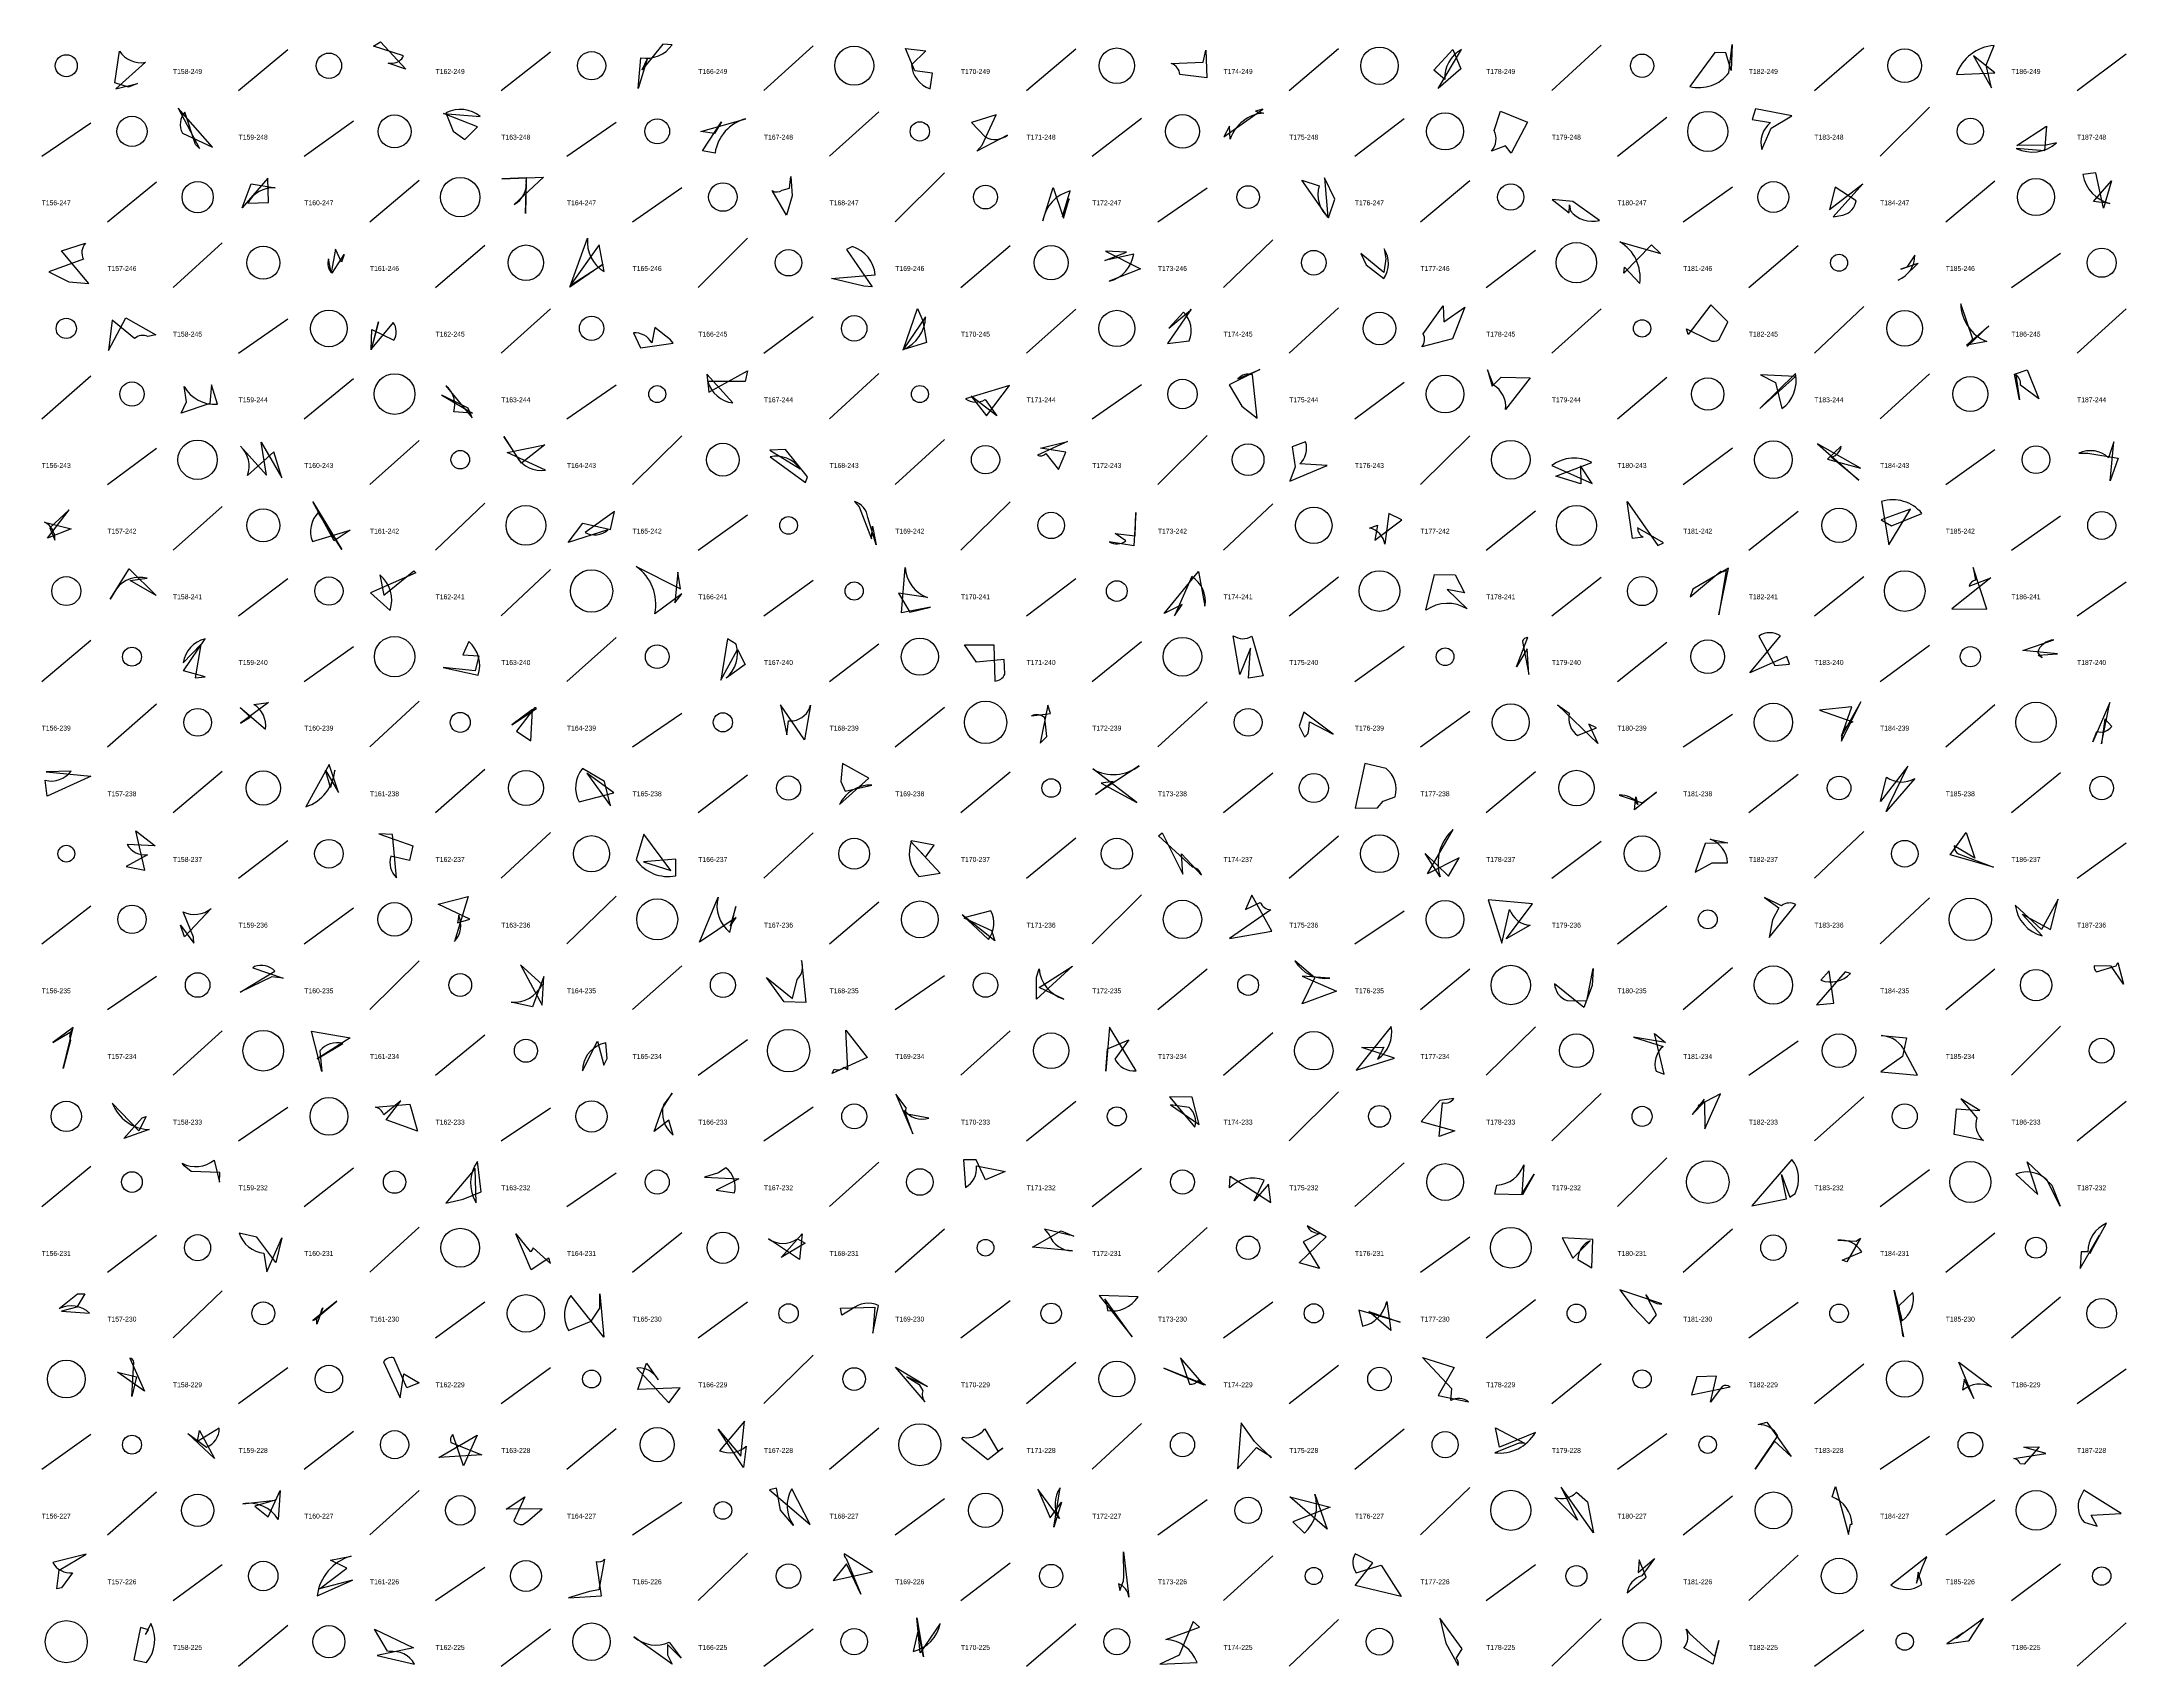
# Model space of a CAD drawing. Header units: millimetres. Extents: x -1 to 9990, y 0 to 15990.
# Drawn here: x 6240 to 7510, y 9000 to 9990 of the extents above; entities that cross this region are included whole.
import ezdxf

# ---------------------------------------------------------------- set-up
doc = ezdxf.new("R2010")
doc.units = ezdxf.units.MM
doc.layers.add('TEXT', color=3, linetype='Continuous')
doc.layers.add('WALL', color=1, linetype='Continuous')

msp = doc.modelspace()

# ---------------------------------------------------------------- linework, layer by layer
for points in [[(6292.8, 9962), (6284.5, 9964.6), (6287.5, 9983.8, 0.3), (6303.2, 9977.1), (6285.2, 9960.9), (6298.3, 9964.2)], [(6461.8, 9973), (6451.1, 9976.5), (6453.8, 9976.6, 0.3), (6460.5, 9981.1), (6442.1, 9986.9), (6446.4, 9989.6)], [(6608.9, 9978.9), (6603.3, 9961.2), (6605, 9979.9, 0.3), (6624.1, 9987.8), (6618.4, 9988.1), (6605.9, 9972.6)], [(6766.2, 9985.5), (6778.7, 9984), (6769.9, 9975.5, 0.3), (6781.2, 9961), (6782.8, 9970.5), (6771.9, 9971.9)], [(6949.9, 9967.7), (6948.2, 9967.9), (6933.4, 9969.6, 0.3), (6928.2, 9976.3), (6947.6, 9977.1), (6949.3, 9984.4)], [(7104.6, 9973.1), (7090.7, 9961.2), (7105, 9984.8, 0.3), (7094.9, 9966.6), (7088.2, 9972.3), (7099.8, 9984.9)], [(7266.1, 9982.8), (7259.3, 9983), (7244, 9962.4, 0.3), (7267.9, 9970.7), (7269.8, 9988), (7269.2, 9972.1)], [(7427.9, 9961.6), (7424.7, 9975.4), (7429.4, 9987.3, 0.3), (7406.5, 9969.7), (7429.9, 9970.7), (7417, 9981.1)], [(6336.1, 9924.6), (6333.7, 9927), (6327.2, 9946.8, 0.3), (6325.7, 9934), (6344, 9925.3), (6323.1, 9949.2)], [(6505.6, 9937.8), (6484.8, 9945.9), (6507.2, 9944, 0.3), (6486.3, 9946.3), (6490.7, 9935.1), (6497.7, 9930)], [(6821.5, 9945.1), (6806.4, 9940.4), (6814.8, 9931.6, 0.3), (6828.4, 9932.8), (6809.7, 9922.9), (6813, 9926.7)], [(6984, 9948.6), (6979.4, 9947.3), (6984.6, 9946.2, 0.3), (6964, 9930.2), (6963.7, 9938.2), (6960.2, 9931.7)], [(7135.3, 9921.7), (7131.8, 9926.3), (7123.3, 9923, 0.3), (7124.8, 9935.6), (7128.7, 9947.3), (7145.2, 9940.6)], [(7284, 9948.7), (7282, 9942.3), (7293.3, 9940.4, 0.3), (7287.9, 9923.9), (7293.7, 9936.9), (7306.2, 9944.5)], [(6649.9, 9933.7), (6641.5, 9934.9), (6669, 9942.7, 0.3), (6650.2, 9921.8), (6642.5, 9923.1), (6654.2, 9940.9)], [(7461.4, 9938.2), (7460.2, 9923.1), (7443, 9924.6, 0.3), (7467.5, 9928), (7461.1, 9926.6), (7443.3, 9926.4)], [(6362.1, 9888.4), (6367.6, 9903.1), (6382.2, 9900.6, 0.3), (6365.5, 9891.2), (6378.1, 9891.6), (6377.8, 9906.6)], [(6520.3, 9906.1), (6545.7, 9907.1), (6527.9, 9890.5, 0.3), (6535.2, 9905), (6534.8, 9884.9), (6535.4, 9906.8)], [(6697.2, 9895.7), (6693.8, 9883.9), (6685, 9898.9, 0.3), (6691.1, 9899.1), (6695.5, 9900.4), (6696.4, 9907.5)], [(7023.5, 9882.7), (7007.7, 9905.3), (7018.3, 9901.8, 0.3), (7024, 9882.4), (7027.8, 9893.8), (7021.5, 9906.8)], [(7496.2, 9888.2), (7491.5, 9909.7), (7483.6, 9908.7, 0.3), (7500, 9891), (7490.1, 9892.2), (7500.9, 9904.9)], [(6866, 9894), (6862, 9883.1), (6866.6, 9898.7, 0.3), (6849.9, 9880.6), (6856.2, 9900.8), (6862.5, 9882.1)], [(7170.6, 9885.3), (7170.7, 9890.3), (7171.3, 9886.7, 0.3), (7189.1, 9880.8), (7172.8, 9892.3), (7160.3, 9893.6)], [(7349.4, 9903), (7331.4, 9882.9), (7337.3, 9884, 0.3), (7345.5, 9892.8), (7332.7, 9901.1), (7329.2, 9887.5)], [(6582, 9854.2), (6561.7, 9840.1), (6572.6, 9870, 0.3), (6582.7, 9849.6), (6579.6, 9865.8), (6562, 9841.1)], [(6268.8, 9842.4), (6252, 9862.2), (6266.6, 9867, 0.3), (6265.4, 9857.2), (6244.4, 9849.4), (6256.6, 9843.3)], [(6419, 9863.2), (6416.4, 9848.9), (6414.8, 9857.4, 0.3), (6416.9, 9848.6), (6424.3, 9860), (6422.7, 9855.4)], [(6740.8, 9840.7), (6721.1, 9845.3), (6747.8, 9847.7, 0.3), (6733.9, 9864.8), (6730.3, 9863.1), (6746, 9840.3)], [(6888.1, 9862), (6909.5, 9851.2), (6890.3, 9843.7, 0.3), (6905.3, 9860.2), (6887.6, 9856.4), (6900.8, 9861.5)], [(7043.6, 9860.7), (7046.9, 9853.7), (7057.7, 9845.3, 0.3), (7057.8, 9863.5), (7058.8, 9857.4), (7057.7, 9849.1)], [(7203.9, 9848.7), (7204.2, 9852.3), (7213.6, 9842.4, 0.3), (7201.5, 9867.7), (7226.3, 9860.7), (7220.8, 9865.9)], [(7383.1, 9854.7), (7374.5, 9846.2), (7371.1, 9844.4, 0.3), (7381.2, 9859.6), (7376.2, 9852.2), (7372.6, 9851)], [(7413, 9804), (7416.5, 9808.5), (7409.1, 9830, 0.3), (7425, 9807), (7412.7, 9804.8), (7426.2, 9816.5)], [(6291.2, 9821.5), (6309.6, 9811.1), (6304.7, 9810, 0.3), (6296.6, 9808.8), (6283, 9820.1), (6280.6, 9801.6)], [(6440.7, 9802), (6441.2, 9814.4), (6454.6, 9807.9, 0.3), (6454.2, 9818.6), (6441.2, 9803), (6445.2, 9818.9)], [(6776.9, 9819.6), (6779.1, 9806.4), (6764.6, 9802, 0.3), (6778.5, 9822.1), (6765, 9802.3), (6773.5, 9827.1)], [(6940.2, 9826.7), (6925.8, 9805.8), (6939.1, 9807.5, 0.3), (6935.7, 9824.8), (6926.6, 9815.1), (6939.9, 9826.1)], [(7107.1, 9828), (7099.6, 9808.7), (7080.9, 9803.7, 0.3), (7081.7, 9811.6), (7093.9, 9828.8), (7094.3, 9818.9)], [(7243.1, 9811.3), (7242, 9814.7), (7256, 9807.9, 0.3), (7262, 9808.2), (7267.3, 9818.9), (7256.8, 9829.4)], [(6623.1, 9808.1), (6613.6, 9815.5), (6611.7, 9806.2, 0.3), (6600.5, 9812.2), (6604.9, 9803.2), (6624.8, 9805.9)], [(6325, 9763.4), (6328.3, 9770.3), (6326.8, 9779.7, 0.3), (6347.2, 9768.8), (6343.4, 9780.6), (6342.5, 9769.3)], [(6483.8, 9774.3), (6502.4, 9763.3), (6491.1, 9764.2, 0.3), (6486.3, 9780.1), (6502.3, 9760.6), (6499.9, 9766.5)], [(6670, 9789.1), (6668.5, 9782.6), (6645.8, 9782.7, 0.3), (6661, 9769.6), (6645.2, 9787.2), (6646.5, 9776.2)], [(6815.7, 9761.8), (6829.6, 9780.2), (6802.8, 9772.1, 0.3), (6814.8, 9771.7), (6821.9, 9761.8), (6806.2, 9773.8)], [(6971.1, 9767.7), (6980.4, 9760.3), (6977.7, 9786.7, 0.3), (6968.8, 9784.3), (6982.1, 9789.9), (6963.4, 9780.6)], [(7129.1, 9785.2), (7146.8, 9784.8), (7131.8, 9765.6, 0.3), (7124.4, 9780.5), (7120.9, 9789.8), (7123.7, 9779.9)], [(7287.1, 9786.7), (7296.3, 9782.1), (7300.1, 9766.1, 0.3), (7308.4, 9787.5), (7286.8, 9766.2), (7308.5, 9785.7)], [(7449.7, 9789.7), (7456.7, 9772.1), (7445.5, 9780.5, 0.3), (7442.6, 9786.8), (7445, 9771.4), (7441.9, 9787.1)], [(6386.2, 9724), (6381.4, 9739.7), (6365.4, 9725.3, 0.3), (6361.1, 9743.2), (6377, 9725.6), (6373.7, 9745.7)], [(6532.4, 9732.9), (6521.5, 9749.1), (6529.4, 9736.7, 0.3), (6546.9, 9728.7), (6523.5, 9739.4), (6546.5, 9744)], [(6693.2, 9741.2), (6683.7, 9740.9), (6702, 9729.5, 0.3), (6683.9, 9736.8), (6705.3, 9721.1), (6706.6, 9724.5)], [(6848.6, 9742.1), (6865, 9746), (6846.6, 9737.7, 0.3), (6851.8, 9738.7), (6859.4, 9729.1), (6863.9, 9739.5)], [(7000.5, 9722), (7023.2, 9731.4), (7006.4, 9732.4, 0.3), (7010, 9745.8), (7001.9, 9742.8), (7003.7, 9730.7)], [(7321.8, 9744.7), (7347, 9722.5), (7330.2, 9736.5, 0.3), (7336.3, 9743.3), (7327.9, 9735.3), (7348.1, 9729.8)], [(7500.2, 9722.2), (7502.3, 9745.9), (7499.2, 9736.2, 0.3), (7481.1, 9739), (7486.6, 9739), (7505.1, 9736)], [(7177.6, 9720.4), (7162.5, 9724.9), (7184.4, 9733.3, 0.3), (7160.1, 9731.4), (7184.5, 9720.5), (7177.4, 9731.2)], [(6256.7, 9704.5), (6245, 9693.6), (6248, 9686, 0.3), (6241.7, 9697), (6257.9, 9692.9), (6243.6, 9687.2)], [(6405.1, 9709.4), (6422.9, 9680.4), (6408.5, 9702.9, 0.3), (6405, 9685.1), (6428, 9692.1), (6418.2, 9685.6)], [(6586.6, 9692.5), (6589, 9703.5), (6571.1, 9690.6, 0.3), (6585, 9692.2), (6560.8, 9684.6), (6569.6, 9696.3)], [(6746.2, 9694.6), (6748.3, 9683.1), (6743.3, 9699.7, 0.3), (6735.1, 9709.5), (6738, 9706.2), (6745.5, 9686.8)], [(6906.6, 9702.9), (6905.4, 9682.5), (6890.4, 9684.9, 0.3), (6900.4, 9685.5), (6893.9, 9690), (6906.1, 9688.6)], [(7224.5, 9682.8), (7228, 9684.3), (7212.3, 9693.5, 0.3), (7215.7, 9687.9), (7209.2, 9687.1), (7205.9, 9709.6)], [(7360.7, 9698.3), (7367, 9694.7), (7385.5, 9702.3, 0.3), (7360.9, 9709.6), (7365.4, 9683.2), (7378.5, 9704.8)], [(7068.6, 9698.3), (7060.8, 9702.3), (7058.3, 9683.5, 0.3), (7049, 9693.4), (7053.8, 9695.1), (7052.2, 9685.9)], [(6309.8, 9652.3), (6293.8, 9661.5), (6304.3, 9662.8, 0.3), (6285.5, 9656.3), (6281.7, 9650.1), (6293.2, 9668.5)], [(6467.9, 9666), (6440.4, 9653.9), (6452.3, 9643.2, 0.3), (6446.1, 9664.8), (6448.5, 9652.4), (6466.8, 9667.3)], [(6625.7, 9647.8), (6629.9, 9653.2), (6613.5, 9641.2, 0.3), (6602.2, 9670), (6629.1, 9656.4), (6627.5, 9666.4)], [(6781.5, 9645.2), (6763.9, 9641.8), (6766.1, 9669.4, 0.3), (6779.6, 9651.1), (6761.9, 9653.7), (6768.9, 9642.2)], [(6923.8, 9641.3), (6944.7, 9667), (6948.7, 9645.8, 0.3), (6940.6, 9663.9), (6930.2, 9640), (6934.9, 9646.8)], [(7106.9, 9653.9), (7096.3, 9655.9), (7108.5, 9644.1, 0.3), (7083.3, 9643.3), (7088.5, 9665), (7101.1, 9664.8)], [(7246, 9656.2), (7244.2, 9651.4), (7262.9, 9667.2, 0.3), (7266.2, 9667.8), (7261.8, 9640.5), (7267.7, 9668.9)], [(7425.1, 9643.9), (7416.8, 9669.3), (7418.2, 9661.7, 0.3), (7414.2, 9657.9), (7427.4, 9663), (7403.7, 9644.2)], [(6976.4, 9620.3), (6970, 9604.1), (6965.9, 9627.8, 0.3), (6977.3, 9627.6), (6984.1, 9603.3), (6975.2, 9601.9)], [(7138.4, 9608.8), (7144.7, 9625.2), (7145.4, 9626.7, 0.3), (7142.1, 9624.3), (7146, 9604.2), (7144.9, 9619.7)], [(7303.1, 9615.1), (7280.7, 9605.2), (7299.3, 9627.7, 0.3), (7286.2, 9627.6), (7295.8, 9609.6), (7304.8, 9610.5)], [(6339.6, 9602.8), (6326.4, 9606.4), (6339.6, 9625.9, 0.3), (6326.1, 9611.3), (6337, 9622.5), (6333.5, 9602.1)], [(6504.1, 9606.3), (6484.5, 9608.4), (6505.9, 9603.7, 0.3), (6500.3, 9624.2), (6496.5, 9616.1), (6506.4, 9615.5)], [(6664, 9619.4), (6668.5, 9610.2), (6656.9, 9601.9, 0.3), (6663.1, 9622.6), (6657.9, 9625.8), (6653.7, 9600.7)], [(6802.1, 9622.2), (6820, 9622.2), (6820.6, 9600.2, 0.3), (6826.7, 9604.3), (6826.3, 9613.4), (6809.5, 9611.7)], [(7468.1, 9616.7), (7447, 9618.8), (7465.9, 9625.3, 0.3), (7455.8, 9617.5), (7458.7, 9614.3), (7456.3, 9615.9)], [(6367, 9578.2), (6360.9, 9584), (6376.3, 9570.9, 0.3), (6369.3, 9585.9), (6378.1, 9587.2), (6361.2, 9574.6)], [(6539, 9582.8), (6526.4, 9573.6), (6541.4, 9583.4, 0.3), (6540.2, 9583.9), (6529.3, 9569.7), (6538, 9563.7)], [(6694, 9567.4), (6694.9, 9575.9), (6697.9, 9576, 0.3), (6708.4, 9585.4), (6704.8, 9564.3), (6690.1, 9585.7)], [(6848.2, 9562.3), (6852.4, 9566.4), (6851.1, 9577.7, 0.3), (6843, 9579), (6854.6, 9580.5), (6852.9, 9585.5)], [(7008.9, 9581.2), (7006, 9572.6), (7009.3, 9566.2, 0.3), (7011.9, 9570.8), (7012.3, 9575.3), (7026.7, 9567.9)], [(7188, 9562.2), (7163.5, 9585.7), (7170.6, 9580.7, 0.3), (7175.7, 9567), (7187.3, 9571.7), (7182.6, 9574)], [(7342.8, 9584.4), (7323, 9582.4), (7343.4, 9575.4, 0.3), (7336.5, 9563.6), (7348.3, 9587.5), (7336.4, 9566.6)], [(7500, 9587.2), (7489.7, 9563.2), (7492, 9569.4, 0.3), (7501.1, 9572.4), (7497, 9577.2), (7494.9, 9561.9)], [(6268.4, 9541.4), (6243.3, 9530), (6242.1, 9539.7, 0.3), (6258, 9545.3), (6242.8, 9544.8), (6269.9, 9542.2)], [(6420.9, 9532.2), (6415.1, 9549.4), (6401, 9523.6, 0.3), (6418.6, 9545.9), (6416, 9535.4), (6412.9, 9545.8)], [(6586.6, 9524.2), (6582.8, 9538.9), (6569.5, 9547, 0.3), (6567.4, 9526.5), (6588.5, 9532.1), (6572.1, 9544)], [(6726.9, 9539), (6729.4, 9533), (6745.7, 9536.8, 0.3), (6726, 9524.9), (6743.9, 9541), (6727.8, 9549.9)], [(6885.4, 9537.9), (6907.1, 9526.2), (6880.3, 9546.6, 0.3), (6908.7, 9548.6), (6882, 9531), (6892.7, 9538.9)], [(7053.8, 9523), (7057.3, 9527), (7064.5, 9529.7, 0.3), (7059, 9547), (7046, 9549.9), (7040.1, 9522.7)], [(7377, 9548.4), (7360.3, 9526.9), (7363.9, 9541.6, 0.3), (7381.1, 9540.9), (7363.7, 9520.8), (7365.5, 9524.9)], [(7210.3, 9521.8), (7211.1, 9529.6), (7212.4, 9524.9, 0.3), (7201.1, 9530.6), (7215, 9525.9), (7223.7, 9532.5)], [(6297.3, 9509), (6309.2, 9499.8), (6292.1, 9500.6, 0.3), (6304.4, 9494.3), (6291.5, 9487.3), (6302.8, 9484.9)], [(6466.1, 9499.8), (6464.1, 9490.8), (6452.8, 9493.4, 0.3), (6456.2, 9480.4), (6453.8, 9506.7), (6445.4, 9507.1)], [(6623.2, 9484.7), (6606.9, 9507), (6602.2, 9491.2, 0.3), (6626.3, 9481.6), (6626.3, 9491.7), (6606.6, 9490.1)], [(6778.5, 9492.8), (6783.8, 9500.3), (6770, 9502.8, 0.3), (6774.3, 9481.2), (6787.3, 9483.2), (6769.3, 9502.7)], [(6935.2, 9482.5), (6934.4, 9495), (6946.6, 9482, 0.3), (6941.1, 9486.8), (6920.3, 9505.8), (6922.7, 9507.7)], [(7103.5, 9492.5), (7084.2, 9482.7), (7100, 9509.8, 0.3), (7092, 9480.9), (7082.9, 9495.1), (7097.1, 9481.3)], [(7247.4, 9483.8), (7257.6, 9489.5), (7267.1, 9489.5, 0.3), (7256.5, 9503.8), (7267.3, 9501.6), (7253.5, 9501.3)], [(7412.5, 9508), (7417.7, 9492.3), (7405.2, 9499.8, 0.3), (7407.7, 9494.9), (7429, 9486.7), (7402.6, 9494.4)], [(6332.7, 9440.6), (6332.5, 9444.2), (6326.1, 9459.6, 0.3), (6343.3, 9461.7), (6327.1, 9444.3), (6324.5, 9451.5)], [(6481.6, 9464.2), (6499.8, 9468.9), (6491.4, 9441.5, 0.3), (6494.1, 9457.5), (6493.4, 9452.8), (6500.9, 9455.1)], [(6663, 9456.2), (6640.7, 9441.1), (6652.1, 9468.5, 0.3), (6659.2, 9447.1), (6662.9, 9462.9), (6659.4, 9450.8)], [(6977.2, 9469.7), (6973.3, 9461), (6982.4, 9465.3, 0.3), (6988.8, 9460.9), (6963.6, 9443.4), (6989.4, 9447.9)], [(7121.3, 9466.9), (7129.5, 9440.6), (7134.3, 9461, 0.3), (7146.9, 9451.4), (7132.1, 9443.2), (7148.3, 9464.4)], [(7294.4, 9454.8), (7292.4, 9443.9), (7308.7, 9464, 0.3), (7299.9, 9463.3), (7289.6, 9468.4), (7298.4, 9462)], [(7468.4, 9467.3), (7458.3, 9448.9), (7442.3, 9463.6, 0.3), (7458.8, 9444.9), (7446.5, 9458.1), (7463.9, 9448.8)], [(6820.6, 9442), (6800.7, 9457.7), (6816.8, 9442.8, 0.3), (6818.2, 9460.1), (6801.8, 9455.9), (6818.7, 9448.2)], [(6380.3, 9419.9), (6360.9, 9410.7), (6382, 9423.5, 0.3), (6369.7, 9426.2), (6368.7, 9425.4), (6387.2, 9419.1)], [(6546, 9420.1), (6539.1, 9401.8), (6526.1, 9404.5, 0.3), (6544.9, 9415.3), (6531.8, 9427.3), (6545, 9402.8)], [(6681.5, 9419.6), (6697.4, 9406.8), (6700.2, 9418.3, 0.3), (6702.8, 9430), (6705.6, 9404.4), (6692.3, 9404.7)], [(6846.1, 9406.3), (6846, 9419.7), (6847.6, 9424.9, 0.3), (6862.7, 9406.4), (6847.7, 9413.4), (6867.9, 9426.5)], [(7008, 9403.5), (7015.7, 9419.3), (7003.5, 9429.8, 0.3), (7024.7, 9419.1), (7008, 9420.4), (7028.9, 9411.3)], [(7184.5, 9414.7), (7179.5, 9401.3), (7161.7, 9415.7, 0.3), (7169.3, 9405.5), (7181.4, 9405.3), (7185.1, 9425.1)], [(7331.9, 9403.9), (7328.9, 9423.7), (7323.9, 9417.9, 0.3), (7342, 9422.1), (7338.8, 9423.1), (7321.3, 9403)], [(7508.3, 9415.6), (7500.8, 9426.4), (7490.5, 9426.6, 0.3), (7491.9, 9423), (7503.9, 9426.6), (7504.8, 9428.7)], [(6246.7, 9379.9), (6258.4, 9386.8), (6258.5, 9387.8, 0.3), (6257.6, 9381.3), (6253, 9364.1), (6259.1, 9389.1)], [(6427.9, 9382.9), (6407.8, 9370), (6423.4, 9379.3, 0.3), (6409.5, 9374.9), (6410.6, 9362.4), (6404.4, 9386.9)], [(6742.8, 9370.9), (6721.5, 9361.1), (6722.7, 9363.7, 0.3), (6728.8, 9364.9), (6731.1, 9363.6), (6730, 9387.5)], [(6889.3, 9376.1), (6902.4, 9381.6), (6893.7, 9369.9, 0.3), (6906.7, 9362.7), (6890.5, 9389.4), (6888.4, 9362.6)], [(7044.3, 9376.9), (7057.6, 9377.2), (7053.9, 9369.8, 0.3), (7062.1, 9389.7), (7040.8, 9363.2), (7064.2, 9370.4)], [(7229.3, 9380), (7209.7, 9383.2), (7227.8, 9377.6, 0.3), (7223.5, 9362.5), (7228.5, 9360.8), (7222.6, 9385.4)], [(6584.6, 9370.3), (6583.6, 9379.7), (6580.7, 9379, 0.3), (6569.4, 9362.8), (6578.6, 9380.9), (6582.4, 9366.2)], [(7360.4, 9362.1), (7382.8, 9360.1), (7375.5, 9373.7, 0.3), (7360.6, 9384.2), (7376, 9382.8), (7373.6, 9371.4)], [(6618, 9339.6), (6624, 9349.2), (6618.8, 9342.1, 0.3), (6624.7, 9323.6), (6622, 9332.7), (6613.1, 9325.7)], [(6760.4, 9348.5), (6770.7, 9324.4), (6765.6, 9338.6, 0.3), (6780.4, 9333.8), (6766.3, 9336.6), (6766.6, 9340.1)], [(7253.3, 9327.4), (7262.7, 9348.8), (7249.2, 9341.7, 0.3), (7252.8, 9345.4), (7245.6, 9336.1), (7253.1, 9343.9)], [(6303.7, 9335), (6299.1, 9326.1), (6283, 9343.1, 0.3), (6305.5, 9326.9), (6290, 9321.6), (6301.3, 9334.1)], [(6449.8, 9332.9), (6458.8, 9344.4), (6448.4, 9335.9, 0.3), (6443.1, 9340.6), (6464.2, 9342.5), (6469, 9326)], [(6940.8, 9346.6), (6927.1, 9346.9), (6942.6, 9328.5, 0.3), (6939, 9340.4), (6927.6, 9342.1), (6945.2, 9330)], [(7100.9, 9326.1), (7091.4, 9322.7), (7093.5, 9343.3, 0.3), (7100.3, 9345.8), (7091.8, 9344.6), (7080.4, 9331.9)], [(7420.8, 9338.6), (7409.2, 9345.6), (7418.9, 9334.2, 0.3), (7422.9, 9320.2), (7405.2, 9323.9), (7406.5, 9339.6)], [(6331.1, 9301.4), (6326.9, 9304.9), (6325.6, 9306.4, 0.3), (6345, 9308.3), (6348.4, 9294.9), (6348.6, 9300.9)], [(6496.8, 9284.6), (6507.8, 9289.1), (6505.5, 9307.6, 0.3), (6504.7, 9282.4), (6504, 9303.3), (6486.2, 9282.1)], [(6664.7, 9296.9), (6651, 9290.1), (6662.1, 9288.4, 0.3), (6656.8, 9303.6), (6652.4, 9300.6), (6643.9, 9297.9)], [(6809.4, 9308.6), (6801.5, 9308.6), (6802.8, 9291.7, 0.3), (6809.5, 9304.8), (6826.9, 9301.4), (6815, 9296.3)], [(6987.4, 9293.6), (6978.7, 9283.5), (6984.8, 9296.2, 0.3), (6963.7, 9291.4), (6964, 9298.5), (6988.8, 9282.6)], [(7142.2, 9287.2), (7125.2, 9287.6), (7126.6, 9293.1, 0.3), (7142.9, 9305.4), (7141.8, 9287.6), (7149.3, 9299.8)], [(7300, 9299.6), (7305.1, 9285.8), (7308.2, 9288.1, 0.3), (7306.2, 9308.8), (7281.8, 9280.4), (7303, 9284.7)], [(7464.7, 9293), (7469.8, 9280.2), (7461.6, 9296.4, 0.3), (7442.6, 9299.7), (7456.2, 9287.4), (7449.7, 9307.2)], [(6382.7, 9245.9), (6371.1, 9261.4), (6360.4, 9263.8, 0.3), (6375.4, 9251.6), (6377.2, 9240.3), (6386.4, 9261.1)], [(6538.2, 9241.6), (6528.9, 9263.4), (6537.6, 9252.6, 0.3), (6539.5, 9254.9), (6549.9, 9245.4), (6548.9, 9248.7)], [(6703.3, 9263.4), (6701.7, 9247.9), (6682.7, 9260.3, 0.3), (6700.4, 9260.3), (6705.2, 9257.8), (6690.6, 9249)], [(6868.9, 9262.1), (6851, 9266.3), (6853.8, 9262.8, 0.3), (6867.9, 9253), (6843.7, 9255.3), (6861, 9265.3)], [(7006, 9245.7), (7022.5, 9261.7), (7011, 9268.3, 0.3), (7018.4, 9263.7), (7008.6, 9258.5), (7018.5, 9242.4)], [(7166.4, 9261.1), (7172.9, 9248.6), (7183.4, 9259.2, 0.3), (7175.9, 9247.8), (7184.4, 9242.7), (7184.9, 9260)], [(7339.8, 9246.4), (7336.8, 9247.4), (7348.8, 9252.5, 0.3), (7334.3, 9259.5), (7345.4, 9258.9), (7348, 9260.8)], [(7493.5, 9262.5), (7487.8, 9251.5), (7497.9, 9269.9, 0.3), (7486.6, 9252.5), (7482.4, 9252.4), (7481.9, 9242.4)], [(6261.5, 9218.8), (6252, 9216.3), (6269.2, 9215.2, 0.3), (6250.7, 9217.9), (6261.8, 9226.8), (6266.2, 9226.8)], [(6407.7, 9212.3), (6419.9, 9222.4), (6405.2, 9210.6, 0.3), (6410.4, 9216.9), (6411.2, 9218.3), (6407.6, 9208.4)], [(6580, 9226.9), (6582.5, 9200.4), (6562.4, 9225.8, 0.3), (6560.9, 9204.6), (6574.7, 9210.2), (6580.1, 9218.2)], [(6747.5, 9218.8), (6746.4, 9203), (6749.9, 9219.7, 0.3), (6733.6, 9217.5), (6727.5, 9213.8), (6726.6, 9218.2)], [(6887.6, 9223.8), (6888.7, 9220.8), (6889.3, 9216.7, 0.3), (6907.9, 9225), (6884.3, 9225.8), (6904.4, 9200.7)], [(7067.6, 9209.7), (7042.4, 9217), (7044.6, 9207.1, 0.3), (7059.4, 9222.3), (7061.9, 9204.6), (7048.5, 9216.2)], [(7219.4, 9208.7), (7223.8, 9214.2), (7217.2, 9226.3, 0.3), (7227, 9220.9), (7201.5, 9229.3), (7208.9, 9219.3)], [(7374.5, 9200.6), (7368.6, 9229.2), (7373.4, 9210.4, 0.3), (7379.9, 9227.8), (7371.5, 9219.6), (7373.6, 9201.5)], [(6297.7, 9176.3), (6295, 9164.3), (6296.2, 9185.3, 0.3), (6293.6, 9187.7), (6302.7, 9167.6), (6286.1, 9179.2)], [(6469.9, 9172.6), (6462.4, 9169.6), (6454.6, 9187.9, 0.3), (6448.3, 9185.5), (6458.4, 9163.6), (6460.6, 9178.2)], [(6603.2, 9168.6), (6608.5, 9184.7), (6615.6, 9174.6, 0.3), (6602.5, 9181.7), (6622, 9160.4), (6628.9, 9169.6)], [(6767, 9176.3), (6774.5, 9171.6), (6776.9, 9167.9, 0.3), (6778.3, 9161.1), (6760.2, 9182.2), (6779.6, 9170.4)], [(6948, 9171.4), (6933.7, 9188), (6939.3, 9171.9, 0.3), (6944.5, 9174.1), (6949.1, 9171.4), (6923.6, 9181.6)], [(7100.6, 9182), (7090.7, 9165), (7109.2, 9161.1, 0.3), (7098.5, 9162), (7099.1, 9169), (7081.3, 9188.2)], [(7417.2, 9163.1), (7408, 9185.3), (7427.8, 9170.2, 0.3), (7410.5, 9168.2), (7411.5, 9174.5), (7411.1, 9174.9)], [(7248.4, 9176.4), (7245.2, 9165.3), (7268.6, 9170.2, 0.3), (7263.7, 9170.5), (7256.7, 9160.9), (7260.3, 9176.8)], [(6345.2, 9126.6), (6329.1, 9141.9), (6340.4, 9133.4, 0.3), (6348.2, 9145), (6335, 9136.9), (6336.2, 9143.7)], [(6665.9, 9128.1), (6668.1, 9149.3), (6653, 9131.3, 0.3), (6669.2, 9134.1), (6667.5, 9121.1), (6652.1, 9144.5)], [(6816.4, 9125.7), (6800.6, 9138.4), (6801.4, 9139.5, 0.3), (6814.5, 9144.7), (6822.5, 9131), (6825.5, 9132.8)], [(6968.5, 9120.3), (6980, 9133.3), (6988.7, 9128, 0.3), (6989.1, 9127), (6978.9, 9136.9), (6970.7, 9148.3)], [(7143.3, 9135.9), (7140, 9135.9), (7125.3, 9130.1, 0.3), (7150, 9142.4), (7128.2, 9133.5), (7125.6, 9145.2)], [(7295.6, 9137.1), (7283.8, 9120.1), (7297.7, 9140.3, 0.3), (7285.7, 9147.2), (7291.1, 9148.8), (7305.8, 9127.9)], [(6505.3, 9140.8), (6497, 9122.2), (6490.4, 9141.2, 0.3), (6489.3, 9136.3), (6508.1, 9128.9), (6481.9, 9127.1)], [(7456.9, 9133.7), (7447.7, 9123.2), (7445.3, 9123.4, 0.3), (7441.4, 9126.6), (7460.9, 9129.6), (7447.5, 9133.5)], [(6377.9, 9091), (6385.2, 9107.1), (6384.1, 9089.5, 0.3), (6362.6, 9099), (6382.3, 9101.3), (6369.8, 9097.5)], [(6683.4, 9107.5), (6708.1, 9086.4), (6697, 9108.1, 0.3), (6698, 9085.8), (6690.1, 9095.2), (6687.6, 9108.6)], [(6861.3, 9100), (6856.6, 9084.7), (6860.4, 9108.7, 0.3), (6860, 9090.1), (6846.8, 9107.9), (6854.4, 9090.4)], [(7165.7, 9109.1), (7175.6, 9089), (7161.8, 9102.9, 0.3), (7175.1, 9106), (7181.7, 9100.1), (7185.5, 9081.4)], [(7340.7, 9080.2), (7341.9, 9086.6), (7343, 9086.5, 0.3), (7330.8, 9103.2), (7332.9, 9109.5), (7339.3, 9085.8)], [(7506.8, 9093.1), (7484.2, 9107.2), (7481.8, 9102.9, 0.3), (7484.4, 9087.7), (7492.2, 9085.4), (7488.6, 9092.1)], [(6522.9, 9095.8), (6534.4, 9103.3), (6527.7, 9088.7, 0.3), (6533.1, 9086.4), (6536, 9088.3), (6544.8, 9096)], [(7025, 9096.9), (7002.3, 9088.1), (7009.3, 9081.1, 0.3), (7015.6, 9104.8), (7023.2, 9083.5), (7000.5, 9103.3)], [(6250.7, 9058.5), (6267.1, 9068.4), (6246.7, 9063.2, 0.3), (6258.7, 9057), (6252, 9047.9), (6249.2, 9047.2)], [(6722.1, 9052.3), (6746.2, 9057.6), (6728.8, 9068.5, 0.3), (6730.2, 9065.7), (6739.1, 9044), (6730.4, 9062.4)], [(6899.2, 9054.7), (6899.1, 9069.7), (6902.3, 9042.1, 0.3), (6896, 9050.2), (6896.8, 9046.1), (6899.1, 9052.1)], [(7040.3, 9049.3), (7050.9, 9063), (7040.2, 9068.5, 0.3), (7040.8, 9057), (7056.1, 9061.7), (7068.2, 9042.5)], [(6426, 9059.8), (6415.9, 9064.7), (6428.5, 9067.1, 0.3), (6407.8, 9042.9), (6429.3, 9052.4), (6409.3, 9047.1)], [(6561, 9041.8), (6581.1, 9043), (6578.1, 9063.9, 0.3), (6582.9, 9065.2), (6579.5, 9046.6), (6573.8, 9045.5)], [(7212.6, 9057.1), (7222.6, 9065.7), (7214.8, 9055.1, 0.3), (7206, 9044.8), (7217.5, 9054.2), (7213.2, 9064.8)], [(7385.6, 9060.1), (7388.5, 9066.7), (7366.6, 9049.5, 0.3), (7385.4, 9049.8), (7383.1, 9057.4), (7382.2, 9050.6)], [(6300.1, 9023.7), (6296.2, 9004), (6303.9, 9002.3, 0.3), (6306.5, 9026.1), (6303.2, 9019.3), (6305.1, 9022.3)], [(6466.6, 9011.3), (6444.4, 9006.6), (6467.2, 9001.4, 0.3), (6451.8, 9009), (6450.6, 9009.3), (6442.8, 9022.7)], [(6621.2, 9006.9), (6624, 9001.4), (6600.8, 9018, 0.3), (6622.3, 9014.8), (6629.5, 9005), (6621.2, 9013.3)], [(6777.3, 9005.8), (6774, 9022.2), (6771, 9009.1, 0.3), (6787.4, 9026.1), (6775.1, 9008.3), (6773.2, 9029.6)], [(6933, 9006.8), (6921.1, 9001.2), (6943.9, 9002.3, 0.3), (6924.9, 9016.3), (6945.3, 9023.8), (6941.5, 9027.3)], [(7091.8, 9029.4), (7095.4, 9014), (7103, 9000.4, 0.3), (7101.7, 9004.8), (7105.3, 9010.6), (7091.7, 9029.3)], [(7261.7, 9015.7), (7258.2, 9001.2), (7240.5, 9011.3, 0.3), (7241.8, 9022.7), (7243.9, 9020), (7259.4, 9006)], [(7410.6, 9020.3), (7400.7, 9013.7), (7413.5, 9015.6, 0.3), (7414.3, 9015.7), (7422.9, 9029.2), (7406.6, 9017.2)]]:
    msp.add_lwpolyline(points, format="xyb", close=True)
for centre, radius in [((6415, 9975), 7.72), ((6575, 9975), 8.63), ((6735, 9975), 11.9), ((6895, 9975), 10.8), ((7055, 9975), 11.4), ((7375, 9975), 10.3), ((6255, 9975), 6.71), ((7215, 9975), 7.1), ((6295, 9935), 9.18), ((6455, 9935), 10), ((6935, 9935), 10.3), ((7095, 9935), 11.3), ((7255, 9935), 12.2), ((6615, 9935), 7.55), ((6775, 9935), 5.89), ((7415, 9935), 8), ((6495, 9895), 12), ((7455, 9895), 11.3), ((6335, 9895), 9.51), ((6655, 9895), 8.67), ((6815, 9895), 7.27), ((6975, 9895), 6.9), ((7135, 9895), 7.99), ((7295, 9895), 9.42), ((6375, 9855), 10.1), ((6535, 9855), 10.8), ((6695, 9855), 8.08), ((6855, 9855), 10.4), ((7015, 9855), 7.52), ((7175, 9855), 12.3), ((7335, 9855), 5.16), ((7495, 9855), 8.89), ((6255, 9815), 6.18), ((6415, 9815), 11.2), ((6575, 9815), 7.42), ((6735, 9815), 7.79), ((6895, 9815), 11), ((7055, 9815), 9.94), ((7215, 9815), 5.28), ((7375, 9815), 10.9), ((6295, 9775), 7.38), ((6455, 9775), 12.4), ((6615, 9775), 5.15), ((6775, 9775), 5.19), ((6935, 9775), 8.99), ((7095, 9775), 11.5), ((7255, 9775), 9.88), ((7415, 9775), 10.7), ((6335, 9735), 12), ((6655, 9735), 9.98), ((6815, 9735), 8.63), ((6975, 9735), 9.66), ((7135, 9735), 11.8), ((7295, 9735), 11.5), ((7455, 9735), 8.43), ((6495, 9735), 5.65), ((6375, 9695), 10.1), ((6535, 9695), 12.1), ((6855, 9695), 8.08), ((7015, 9695), 11.1), ((7175, 9695), 12.2), ((7335, 9695), 10.5), ((7495, 9695), 8.52), ((6695, 9695), 5.4), ((6575, 9655), 12.9), ((7055, 9655), 12.4), ((7375, 9655), 12.4), ((6255, 9655), 8.84), ((6415, 9655), 8.58), ((6735, 9655), 5.56), ((6895, 9655), 6.32), ((7215, 9655), 8.9), ((6455, 9615), 12.3), ((6935, 9615), 11.8), ((6295, 9615), 5.77), ((6615, 9615), 7.22), ((6775, 9615), 11.3), ((7095, 9615), 5.38), ((7255, 9615), 10.3), ((7415, 9615), 6.19), ((6335, 9575), 8.41), ((6495, 9575), 6.11), ((6655, 9575), 5.84), ((6815, 9575), 12.9), ((6975, 9575), 8.47), ((7135, 9575), 11.3), ((7295, 9575), 11.7), ((7455, 9575), 12.3), ((6375, 9535), 10.4), ((6535, 9535), 10.7), ((6695, 9535), 7.36), ((6855, 9535), 5.65), ((7015, 9535), 8.86), ((7175, 9535), 10.8), ((7335, 9535), 7.22), ((7495, 9535), 7.22), ((6255, 9495), 5.11), ((6415, 9495), 8.72), ((6575, 9495), 11), ((6735, 9495), 9.4), ((6895, 9495), 9.49), ((7055, 9495), 11.5), ((7215, 9495), 10.9), ((7375, 9495), 8.11), ((6295, 9455), 8.68), ((6455, 9455), 10.2), ((6615, 9455), 12.5), ((6775, 9455), 11.2), ((6935, 9455), 11.7), ((7095, 9455), 11.5), ((7415, 9455), 12.9), ((7255, 9455), 5.76), ((7135, 9415), 12), ((7295, 9415), 11.7), ((7455, 9415), 9.53), ((6335, 9415), 7.49), ((6495, 9415), 6.93), ((6655, 9415), 7.64), ((6815, 9415), 7.46), ((6975, 9415), 6.33), ((6375, 9375), 12.4), ((6695, 9375), 12.9), ((6855, 9375), 10.8), ((7015, 9375), 11.7), ((7335, 9375), 10.3), ((6535, 9375), 7.04), ((7175, 9375), 10.3), ((7495, 9375), 7.55), ((6255, 9335), 9.25), ((6415, 9335), 11.5), ((6575, 9335), 9.54), ((6735, 9335), 7.61), ((6895, 9335), 5.82), ((7055, 9335), 6.65), ((7215, 9335), 6.11), ((7375, 9335), 7.65), ((6295, 9295), 6.31), ((6455, 9295), 6.85), ((6615, 9295), 7.34), ((6775, 9295), 8.1), ((6935, 9295), 7.34), ((7095, 9295), 11.2), ((7255, 9295), 13), ((7415, 9295), 12.5), ((6335, 9255), 7.94), ((6495, 9255), 11.8), ((6655, 9255), 9.54), ((6815, 9255), 5.08), ((6975, 9255), 7.1), ((7135, 9255), 12.4), ((7295, 9255), 7.74), ((7455, 9255), 6.4), ((6375, 9215), 6.95), ((6535, 9215), 11.4), ((6695, 9215), 5.89), ((6855, 9215), 6.23), ((7015, 9215), 5.84), ((7175, 9215), 5.68), ((7335, 9215), 5.67), ((7495, 9215), 9.07), ((6255, 9175), 11.5), ((6415, 9175), 8.35), ((6895, 9175), 10.9), ((7055, 9175), 7.18), ((7375, 9175), 11.1), ((6575, 9175), 5.45), ((6735, 9175), 6.91), ((7215, 9175), 5.56), ((6615, 9135), 10.4), ((6775, 9135), 12.8), ((6295, 9135), 5.77), ((6455, 9135), 8.57), ((6935, 9135), 7.37), ((7095, 9135), 7.98), ((7255, 9135), 5.33), ((7415, 9135), 7.5), ((7135, 9095), 12.2), ((7295, 9095), 11.2), ((7455, 9095), 12.1), ((6335, 9095), 9.85), ((6495, 9095), 8.98), ((6655, 9095), 5.39), ((6815, 9095), 10.4), ((6975, 9095), 8.06), ((6375, 9055), 8.95), ((6535, 9055), 9.42), ((6695, 9055), 7.47), ((6855, 9055), 7.1), ((7015, 9055), 5.2), ((7175, 9055), 6.4), ((7335, 9055), 10.8), ((7495, 9055), 5.6), ((6255, 9015), 12.8), ((6415, 9015), 9.77), ((6575, 9015), 11.4), ((6735, 9015), 8.06), ((6895, 9015), 7.95), ((7055, 9015), 8.14), ((7215, 9015), 11.7), ((7375, 9015), 5.26)]:
    msp.add_circle(centre, radius)
at = {"layer": 'WALL'}
for p, q in [((6360, 9960), (6390, 9984.8)), ((6520, 9960), (6550, 9983.4)), ((6680, 9960), (6710, 9987.2)), ((6840, 9960), (6870, 9985.3)), ((7000, 9960), (7030, 9985.4)), ((7160, 9960), (7190, 9987.5)), ((7320, 9960), (7350, 9985.9)), ((7480, 9960), (7510, 9982.3)), ((6720, 9920), (6750, 9946.9)), ((7360, 9920), (7390, 9949.8)), ((6240, 9920), (6270, 9940.2)), ((6400, 9920), (6430, 9941.5)), ((6560, 9920), (6590, 9940.7)), ((6880, 9920), (6910, 9943.1)), ((7040, 9920), (7070, 9942.9)), ((7200, 9920), (7230, 9943.7)), ((6760, 9880), (6790, 9909.7)), ((6280, 9880), (6310, 9904.2)), ((6440, 9880), (6470, 9905.3)), ((6600, 9880), (6630, 9900.8)), ((6920, 9880), (6950, 9900.6)), ((7080, 9880), (7110, 9905)), ((7240, 9880), (7270, 9901.3)), ((7400, 9880), (7430, 9904.9)), ((6640, 9840), (6670, 9869.9)), ((6960, 9840), (6990, 9868.9)), ((6320, 9840), (6350, 9867.2)), ((6480, 9840), (6510, 9865.6)), ((6800, 9840), (6830, 9865.4)), ((7120, 9840), (7150, 9862.6)), ((7280, 9840), (7310, 9865.4)), ((7440, 9840), (7470, 9860.8)), ((6360, 9800), (6390, 9820.8)), ((6520, 9800), (6550, 9827)), ((6680, 9800), (6710, 9822.3)), ((6840, 9800), (6870, 9826.7)), ((7000, 9800), (7030, 9827.6)), ((7160, 9800), (7190, 9826.9)), ((7320, 9800), (7350, 9828.3)), ((7480, 9800), (7510, 9827)), ((6240, 9760), (6270, 9786)), ((6400, 9760), (6430, 9784.5)), ((6560, 9760), (6590, 9780.7)), ((6720, 9760), (6750, 9787.5)), ((6880, 9760), (6910, 9780.9)), ((7040, 9760), (7070, 9782.2)), ((7200, 9760), (7230, 9785.3)), ((7360, 9760), (7390, 9787.3)), ((6280, 9720), (6310, 9742.1)), ((6440, 9720), (6470, 9746.8)), ((6600, 9720), (6630, 9749.6)), ((6760, 9720), (6790, 9747.4)), ((6920, 9720), (6950, 9749.8)), ((7080, 9720), (7110, 9749.5)), ((7240, 9720), (7270, 9742.3)), ((7400, 9720), (7430, 9741.2)), ((6320, 9680), (6350, 9706.4)), ((6480, 9680), (6510, 9708.5)), ((6800, 9680), (6830, 9709.4)), ((6960, 9680), (6990, 9708.1)), ((7120, 9680), (7150, 9703.9)), ((7280, 9680), (7310, 9703.7)), ((6640, 9680), (6670, 9701.5)), ((7440, 9680), (7470, 9700.9)), ((6520, 9640), (6550, 9668.1)), ((6360, 9640), (6390, 9662.7)), ((6680, 9640), (6710, 9661.6)), ((6840, 9640), (6870, 9662.7)), ((7000, 9640), (7030, 9663.7)), ((7160, 9640), (7190, 9663.4)), ((7320, 9640), (7350, 9663.8)), ((7480, 9640), (7510, 9660.6)), ((6560, 9600), (6590, 9626.7)), ((6240, 9600), (6270, 9625.1)), ((6400, 9600), (6430, 9621.2)), ((6720, 9600), (6750, 9622.8)), ((6880, 9600), (6910, 9624.2)), ((7040, 9600), (7070, 9621.4)), ((7200, 9600), (7230, 9623.9)), ((7360, 9600), (7390, 9622.1)), ((6280, 9560), (6310, 9586.3)), ((6440, 9560), (6470, 9588)), ((6600, 9560), (6630, 9580.6)), ((6760, 9560), (6790, 9584.3)), ((6920, 9560), (6950, 9587.5)), ((7080, 9560), (7110, 9581.9)), ((7240, 9560), (7270, 9580)), ((7400, 9560), (7430, 9585.9)), ((6320, 9520), (6350, 9545.3)), ((6480, 9520), (6510, 9546.5)), ((6640, 9520), (6670, 9543)), ((6800, 9520), (6830, 9544.9)), ((6960, 9520), (6990, 9544.3)), ((7120, 9520), (7150, 9545.1)), ((7280, 9520), (7310, 9543.4)), ((7440, 9520), (7470, 9544.5)), ((6360, 9480), (6390, 9503)), ((6520, 9480), (6550, 9508)), ((6680, 9480), (6710, 9507.8)), ((6840, 9480), (6870, 9504.7)), ((7000, 9480), (7030, 9505.9)), ((7160, 9480), (7190, 9502.7)), ((7320, 9480), (7350, 9508.5)), ((7480, 9480), (7510, 9501.6)), ((6240, 9440), (6270, 9463.2)), ((6400, 9440), (6430, 9462.1)), ((6560, 9440), (6590, 9469.1)), ((6720, 9440), (6750, 9465.7)), ((6880, 9440), (6910, 9469.9)), ((7200, 9440), (7230, 9463.3)), ((7360, 9440), (7390, 9468.1)), ((7040, 9440), (7070, 9460.1)), ((6440, 9400), (6470, 9429.8)), ((6600, 9400), (6630, 9426.7)), ((6920, 9400), (6950, 9424.8)), ((7080, 9400), (7110, 9424.8)), ((7240, 9400), (7270, 9425.7)), ((7400, 9400), (7430, 9424.8)), ((6280, 9400), (6310, 9420.3)), ((6760, 9400), (6790, 9420.9)), ((6320, 9360), (6350, 9387.2)), ((6800, 9360), (6830, 9387.1)), ((6960, 9360), (6990, 9386.1)), ((7120, 9360), (7150, 9389.6)), ((7440, 9360), (7470, 9389.9)), ((6480, 9360), (6510, 9384.7)), ((6640, 9360), (6670, 9381.8)), ((7280, 9360), (7310, 9381)), ((7000, 9320), (7030, 9349.9)), ((7160, 9320), (7190, 9348.9)), ((6360, 9320), (6390, 9340.7)), ((6520, 9320), (6550, 9340.2)), ((6680, 9320), (6710, 9340.8)), ((6840, 9320), (6870, 9344.3)), ((7320, 9320), (7350, 9346.9)), ((7480, 9320), (7510, 9344.3)), ((7200, 9280), (7230, 9309.7)), ((6240, 9280), (6270, 9304.6)), ((6400, 9280), (6430, 9303.7)), ((6560, 9280), (6590, 9300.5)), ((6720, 9280), (6750, 9307)), ((6880, 9280), (6910, 9303.4)), ((7040, 9280), (7070, 9306.7)), ((7360, 9280), (7390, 9302.6)), ((6280, 9240), (6310, 9262.6)), ((6440, 9240), (6470, 9267.6)), ((6600, 9240), (6630, 9264.3)), ((6760, 9240), (6790, 9266.4)), ((6920, 9240), (6950, 9267.2)), ((7080, 9240), (7110, 9261.6)), ((7240, 9240), (7270, 9266.4)), ((7400, 9240), (7430, 9264)), ((6320, 9200), (6350, 9228.8)), ((6480, 9200), (6510, 9222)), ((6640, 9200), (6670, 9222)), ((6800, 9200), (6830, 9222.9)), ((6960, 9200), (6990, 9222.1)), ((7120, 9200), (7150, 9223.5)), ((7280, 9200), (7310, 9221.8)), ((7440, 9200), (7470, 9225.1)), ((6680, 9160), (6710, 9189.6)), ((6840, 9160), (6870, 9185.3)), ((7000, 9160), (7030, 9183.4)), ((7160, 9160), (7190, 9184.5)), ((7320, 9160), (7350, 9184.2)), ((6360, 9160), (6390, 9182.1)), ((6520, 9160), (6550, 9182)), ((7480, 9160), (7510, 9181.2)), ((6560, 9120), (6590, 9144.9)), ((6720, 9120), (6750, 9145.3)), ((6880, 9120), (6910, 9147.9)), ((7040, 9120), (7070, 9144.7)), ((6240, 9120), (6270, 9141.4)), ((6400, 9120), (6430, 9143.2)), ((7200, 9120), (7230, 9141.9)), ((7360, 9120), (7390, 9140.1)), ((6280, 9080), (6310, 9106.3)), ((6440, 9080), (6470, 9107.1)), ((7080, 9080), (7110, 9109)), ((6600, 9080), (6630, 9100)), ((6760, 9080), (6790, 9102.3)), ((6920, 9080), (6950, 9101.7)), ((7240, 9080), (7270, 9103.8)), ((7400, 9080), (7430, 9101.5)), ((6640, 9040), (6670, 9069)), ((6320, 9040), (6350, 9062)), ((6480, 9040), (6510, 9060.3)), ((6800, 9040), (6830, 9063)), ((6960, 9040), (6990, 9067.3)), ((7120, 9040), (7150, 9062.1)), ((7280, 9040), (7310, 9067.7)), ((7440, 9040), (7470, 9062.4)), ((6360, 9000), (6390, 9025.1)), ((6520, 9000), (6550, 9022.8)), ((6680, 9000), (6710, 9022.8)), ((6840, 9000), (6870, 9025.8)), ((7000, 9000), (7030, 9028.5)), ((7160, 9000), (7190, 9028.9)), ((7320, 9000), (7350, 9022.2)), ((7480, 9000), (7510, 9026.4))]:
    msp.add_line(p, q, dxfattribs=at)

# ---------------------------------------------------------------- texts
at = {"layer": 'TEXT'}
for s, p in [('T158-249', (6320, 9970)), ('T162-249', (6480, 9970)), ('T166-249', (6640, 9970)), ('T170-249', (6800, 9970)), ('T174-249', (6960, 9970)), ('T178-249', (7120, 9970)), ('T182-249', (7280, 9970)), ('T186-249', (7440, 9970)), ('T159-248', (6360, 9930)), ('T163-248', (6520, 9930)), ('T167-248', (6680, 9930)), ('T171-248', (6840, 9930)), ('T175-248', (7000, 9930)), ('T179-248', (7160, 9930)), ('T183-248', (7320, 9930)), ('T187-248', (7480, 9930)), ('T156-247', (6240, 9890)), ('T160-247', (6400, 9890)), ('T164-247', (6560, 9890)), ('T168-247', (6720, 9890)), ('T172-247', (6880, 9890)), ('T176-247', (7040, 9890)), ('T180-247', (7200, 9890)), ('T184-247', (7360, 9890)), ('T157-246', (6280, 9850)), ('T161-246', (6440, 9850)), ('T165-246', (6600, 9850)), ('T169-246', (6760, 9850)), ('T173-246', (6920, 9850)), ('T177-246', (7080, 9850)), ('T181-246', (7240, 9850)), ('T185-246', (7400, 9850)), ('T158-245', (6320, 9810)), ('T162-245', (6480, 9810)), ('T166-245', (6640, 9810)), ('T170-245', (6800, 9810)), ('T174-245', (6960, 9810)), ('T178-245', (7120, 9810)), ('T182-245', (7280, 9810)), ('T186-245', (7440, 9810)), ('T159-244', (6360, 9770)), ('T163-244', (6520, 9770)), ('T167-244', (6680, 9770)), ('T171-244', (6840, 9770)), ('T175-244', (7000, 9770)), ('T179-244', (7160, 9770)), ('T183-244', (7320, 9770)), ('T187-244', (7480, 9770)), ('T156-243', (6240, 9730)), ('T160-243', (6400, 9730)), ('T164-243', (6560, 9730)), ('T168-243', (6720, 9730)), ('T172-243', (6880, 9730)), ('T176-243', (7040, 9730)), ('T180-243', (7200, 9730)), ('T184-243', (7360, 9730)), ('T157-242', (6280, 9690)), ('T161-242', (6440, 9690)), ('T165-242', (6600, 9690)), ('T169-242', (6760, 9690)), ('T173-242', (6920, 9690)), ('T177-242', (7080, 9690)), ('T181-242', (7240, 9690)), ('T185-242', (7400, 9690)), ('T158-241', (6320, 9650)), ('T162-241', (6480, 9650)), ('T166-241', (6640, 9650)), ('T170-241', (6800, 9650)), ('T174-241', (6960, 9650)), ('T178-241', (7120, 9650)), ('T182-241', (7280, 9650)), ('T186-241', (7440, 9650)), ('T159-240', (6360, 9610)), ('T163-240', (6520, 9610)), ('T167-240', (6680, 9610)), ('T171-240', (6840, 9610)), ('T175-240', (7000, 9610)), ('T179-240', (7160, 9610)), ('T183-240', (7320, 9610)), ('T187-240', (7480, 9610)), ('T156-239', (6240, 9570)), ('T160-239', (6400, 9570)), ('T164-239', (6560, 9570)), ('T168-239', (6720, 9570)), ('T172-239', (6880, 9570)), ('T176-239', (7040, 9570)), ('T180-239', (7200, 9570)), ('T184-239', (7360, 9570)), ('T157-238', (6280, 9530)), ('T161-238', (6440, 9530)), ('T165-238', (6600, 9530)), ('T169-238', (6760, 9530)), ('T173-238', (6920, 9530)), ('T177-238', (7080, 9530)), ('T181-238', (7240, 9530)), ('T185-238', (7400, 9530)), ('T158-237', (6320, 9490)), ('T162-237', (6480, 9490)), ('T166-237', (6640, 9490)), ('T170-237', (6800, 9490)), ('T174-237', (6960, 9490)), ('T178-237', (7120, 9490)), ('T182-237', (7280, 9490)), ('T186-237', (7440, 9490)), ('T159-236', (6360, 9450)), ('T163-236', (6520, 9450)), ('T167-236', (6680, 9450)), ('T171-236', (6840, 9450)), ('T175-236', (7000, 9450)), ('T179-236', (7160, 9450)), ('T183-236', (7320, 9450)), ('T187-236', (7480, 9450)), ('T156-235', (6240, 9410)), ('T160-235', (6400, 9410)), ('T164-235', (6560, 9410)), ('T168-235', (6720, 9410)), ('T172-235', (6880, 9410)), ('T176-235', (7040, 9410)), ('T180-235', (7200, 9410)), ('T184-235', (7360, 9410)), ('T157-234', (6280, 9370)), ('T161-234', (6440, 9370)), ('T165-234', (6600, 9370)), ('T169-234', (6760, 9370)), ('T173-234', (6920, 9370)), ('T177-234', (7080, 9370)), ('T181-234', (7240, 9370)), ('T185-234', (7400, 9370)), ('T158-233', (6320, 9330)), ('T162-233', (6480, 9330)), ('T166-233', (6640, 9330)), ('T170-233', (6800, 9330)), ('T174-233', (6960, 9330)), ('T178-233', (7120, 9330)), ('T182-233', (7280, 9330)), ('T186-233', (7440, 9330)), ('T159-232', (6360, 9290)), ('T163-232', (6520, 9290)), ('T167-232', (6680, 9290)), ('T171-232', (6840, 9290)), ('T175-232', (7000, 9290)), ('T179-232', (7160, 9290)), ('T183-232', (7320, 9290)), ('T187-232', (7480, 9290)), ('T156-231', (6240, 9250)), ('T160-231', (6400, 9250)), ('T164-231', (6560, 9250)), ('T168-231', (6720, 9250)), ('T172-231', (6880, 9250)), ('T176-231', (7040, 9250)), ('T180-231', (7200, 9250)), ('T184-231', (7360, 9250)), ('T157-230', (6280, 9210)), ('T161-230', (6440, 9210)), ('T165-230', (6600, 9210)), ('T169-230', (6760, 9210)), ('T173-230', (6920, 9210)), ('T177-230', (7080, 9210)), ('T181-230', (7240, 9210)), ('T185-230', (7400, 9210)), ('T158-229', (6320, 9170)), ('T162-229', (6480, 9170)), ('T166-229', (6640, 9170)), ('T170-229', (6800, 9170)), ('T174-229', (6960, 9170)), ('T178-229', (7120, 9170)), ('T182-229', (7280, 9170)), ('T186-229', (7440, 9170)), ('T159-228', (6360, 9130)), ('T163-228', (6520, 9130)), ('T167-228', (6680, 9130)), ('T171-228', (6840, 9130)), ('T175-228', (7000, 9130)), ('T179-228', (7160, 9130)), ('T183-228', (7320, 9130)), ('T187-228', (7480, 9130)), ('T156-227', (6240, 9090)), ('T160-227', (6400, 9090)), ('T164-227', (6560, 9090)), ('T168-227', (6720, 9090)), ('T172-227', (6880, 9090)), ('T176-227', (7040, 9090)), ('T180-227', (7200, 9090)), ('T184-227', (7360, 9090)), ('T157-226', (6280, 9050)), ('T161-226', (6440, 9050)), ('T165-226', (6600, 9050)), ('T169-226', (6760, 9050)), ('T173-226', (6920, 9050)), ('T177-226', (7080, 9050)), ('T181-226', (7240, 9050)), ('T185-226', (7400, 9050)), ('T158-225', (6320, 9010)), ('T162-225', (6480, 9010)), ('T166-225', (6640, 9010)), ('T170-225', (6800, 9010)), ('T174-225', (6960, 9010)), ('T178-225', (7120, 9010)), ('T182-225', (7280, 9010)), ('T186-225', (7440, 9010))]:
    msp.add_text(s, height=3, dxfattribs=at).set_placement(p)

doc.saveas('drawing.dxf')
